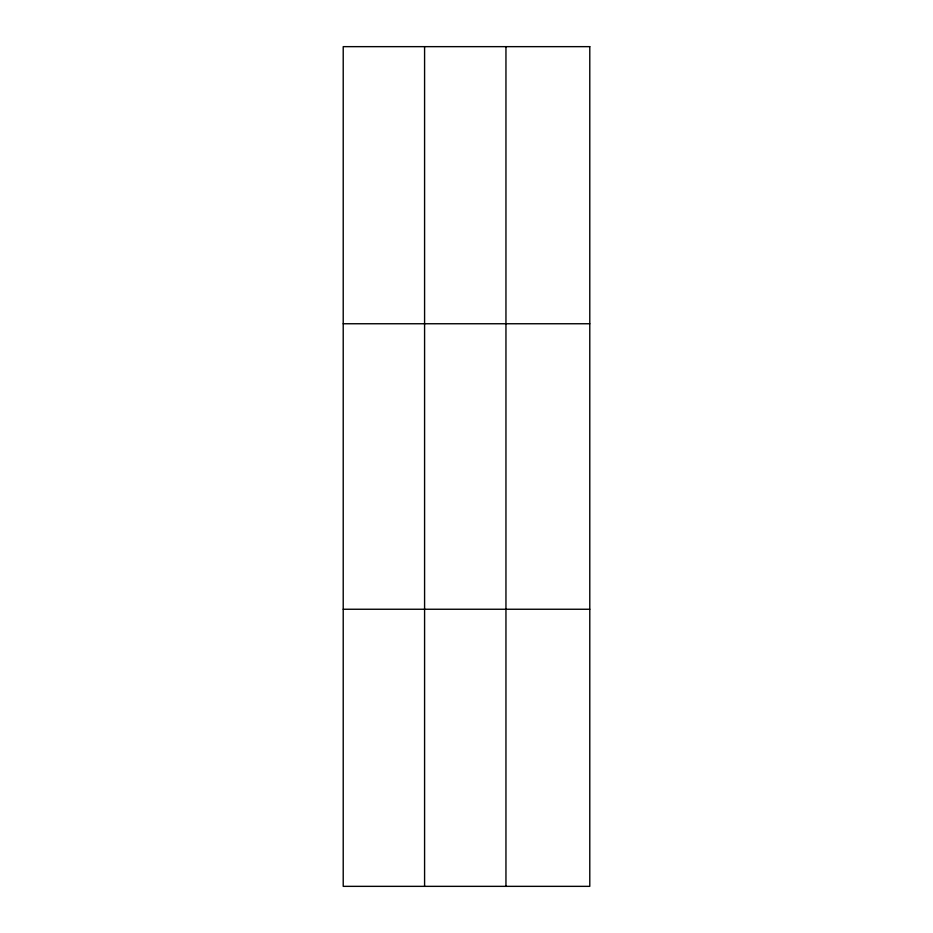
<?xml version="1.0" encoding="UTF-8"?>
<svg xmlns="http://www.w3.org/2000/svg" width="933" height="933" viewBox="0 0 933 933"><rect width="100%" height="100%" fill="white"/><g stroke="black" fill="none" stroke-linecap="round" stroke-linejoin="round"><path stroke-width="1.4" d="M424.585 886.35L424.585 46.65M505.954 886.35L505.954 46.65M343.216 323.751L589.784 323.751M343.216 609.249L589.784 609.249M589.784 46.65L589.784 886.35L343.216 886.35L343.216 46.65L589.784 46.65"/></g></svg>
